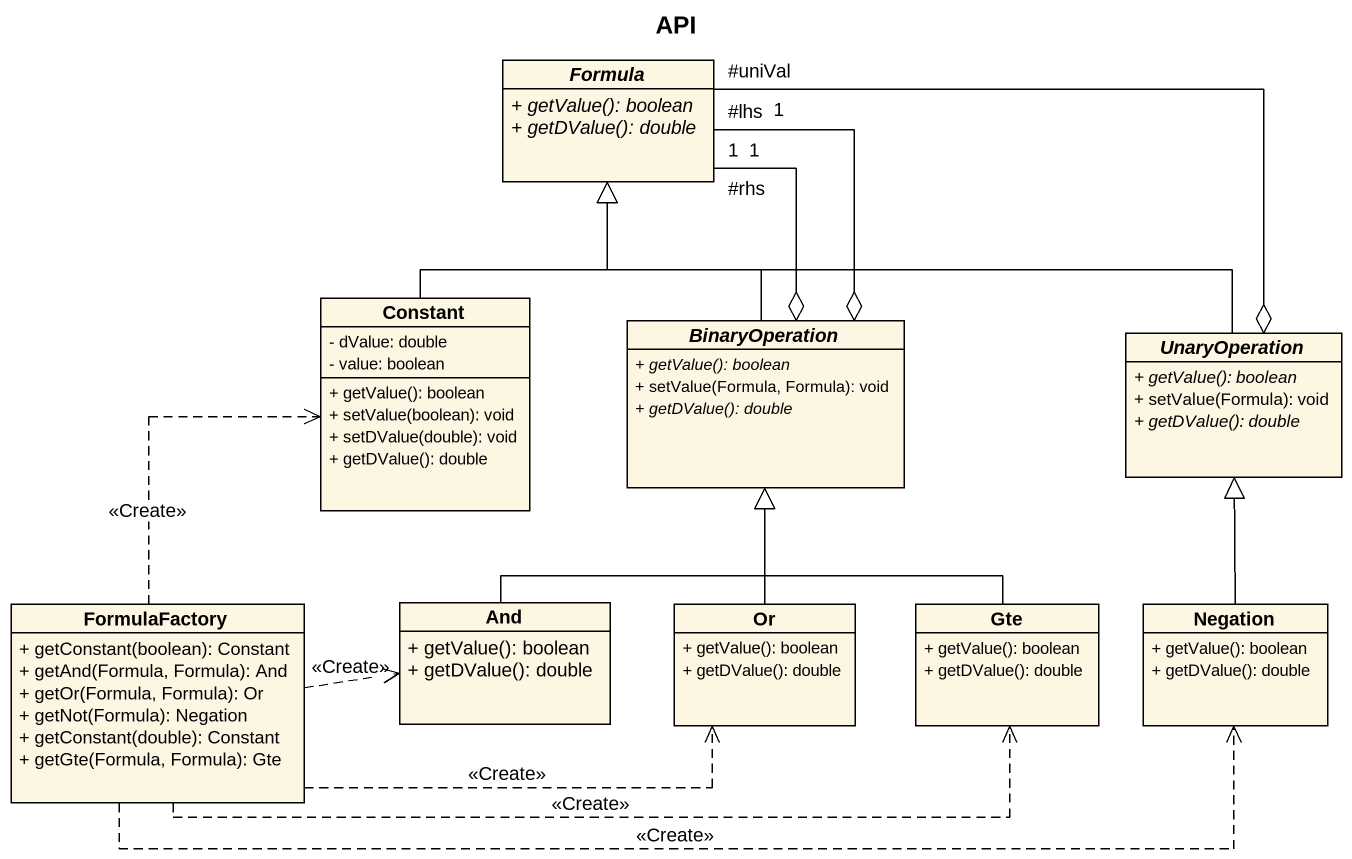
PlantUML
@startuml
title API
hide circle
hide empty members
skinparam classAttributeIconSize 0
abstract class Formula {
  {abstract} + getValue(): boolean
  {abstract} + getDValue(): double
}
class Constant {
  - dValue: double
  - value: boolean
  + getValue(): boolean
  + setValue(boolean): void
  + setDValue(double): void
  + getDValue(): double
}
abstract class BinaryOperation {
  {abstract} + getValue(): boolean
  + setValue(Formula, Formula): void
  {abstract} + getDValue(): double
}
abstract class UnaryOperation {
  {abstract} + getValue(): boolean
  + setValue(Formula): void
  {abstract} + getDValue(): double
}
class FormulaFactory {
  + getConstant(boolean): Constant
  + getAnd(Formula, Formula): And
  + getOr(Formula, Formula): Or
  + getNot(Formula): Negation
  + getConstant(double): Constant
  + getGte(Formula, Formula): Gte
}
class And {
  + getValue(): boolean
  + getDValue(): double
}
class Or {
  + getValue(): boolean
  + getDValue(): double
}
class Gte {
  + getValue(): boolean
  + getDValue(): double
}
class Negation {
  + getValue(): boolean
  + getDValue(): double
}
Formula "#lhs\n1" --o BinaryOperation
Formula "#rhs\n1" --o BinaryOperation
Formula "#uniVal\n1" -right-o UnaryOperation
Constant -up-|> Formula
BinaryOperation -up-|> Formula
UnaryOperation -left-|> Formula
FormulaFactory .up.> Constant : <<Create>>
FormulaFactory .right.> And : <<Create>>
FormulaFactory .right.> Or : <<Create>>
FormulaFactory .right.> Gte : <<Create>>
FormulaFactory .right.> Negation : <<Create>>
And -up-|> BinaryOperation
Or -up-|> BinaryOperation
Gte -up-|> BinaryOperation
Negation -up-|> UnaryOperation
@enduml
